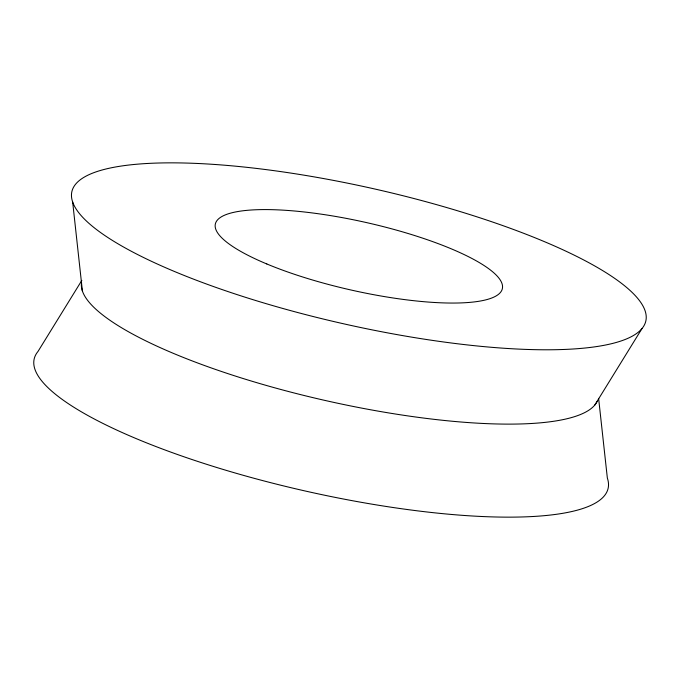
<?xml version="1.0" encoding="UTF-8"?>
<svg xmlns="http://www.w3.org/2000/svg" width="680" height="680" viewBox="0 0 680 680"><rect width="100%" height="100%" fill="white"/><g stroke="black" fill="none" stroke-linecap="round" stroke-linejoin="round"><path stroke-width="1.02" d="M81.829 280.406L37.986 351.475A294.176 69.173 12.7 0 0 309.442 491.946A294.176 69.173 12.7 0 0 607.351 478.065L598.621 398.387M594.838 404.991L642.013 328.525A294.176 69.173 12.7 0 0 259.786 168.819A294.176 69.173 12.7 0 0 174.777 271.618A294.176 69.173 12.7 0 0 642.013 328.525M72.65 201.934L82.407 291.048M597.185 401.353A264.758 62.254 12.7 0 1 321.019 399.525A264.758 62.254 12.7 0 1 81.575 282.54M266.815 263.968A147.084 34.586 12.7 0 0 500.438 292.425A147.084 34.586 12.7 0 0 309.324 212.568A147.084 34.586 12.7 0 0 266.815 263.968"/></g></svg>
